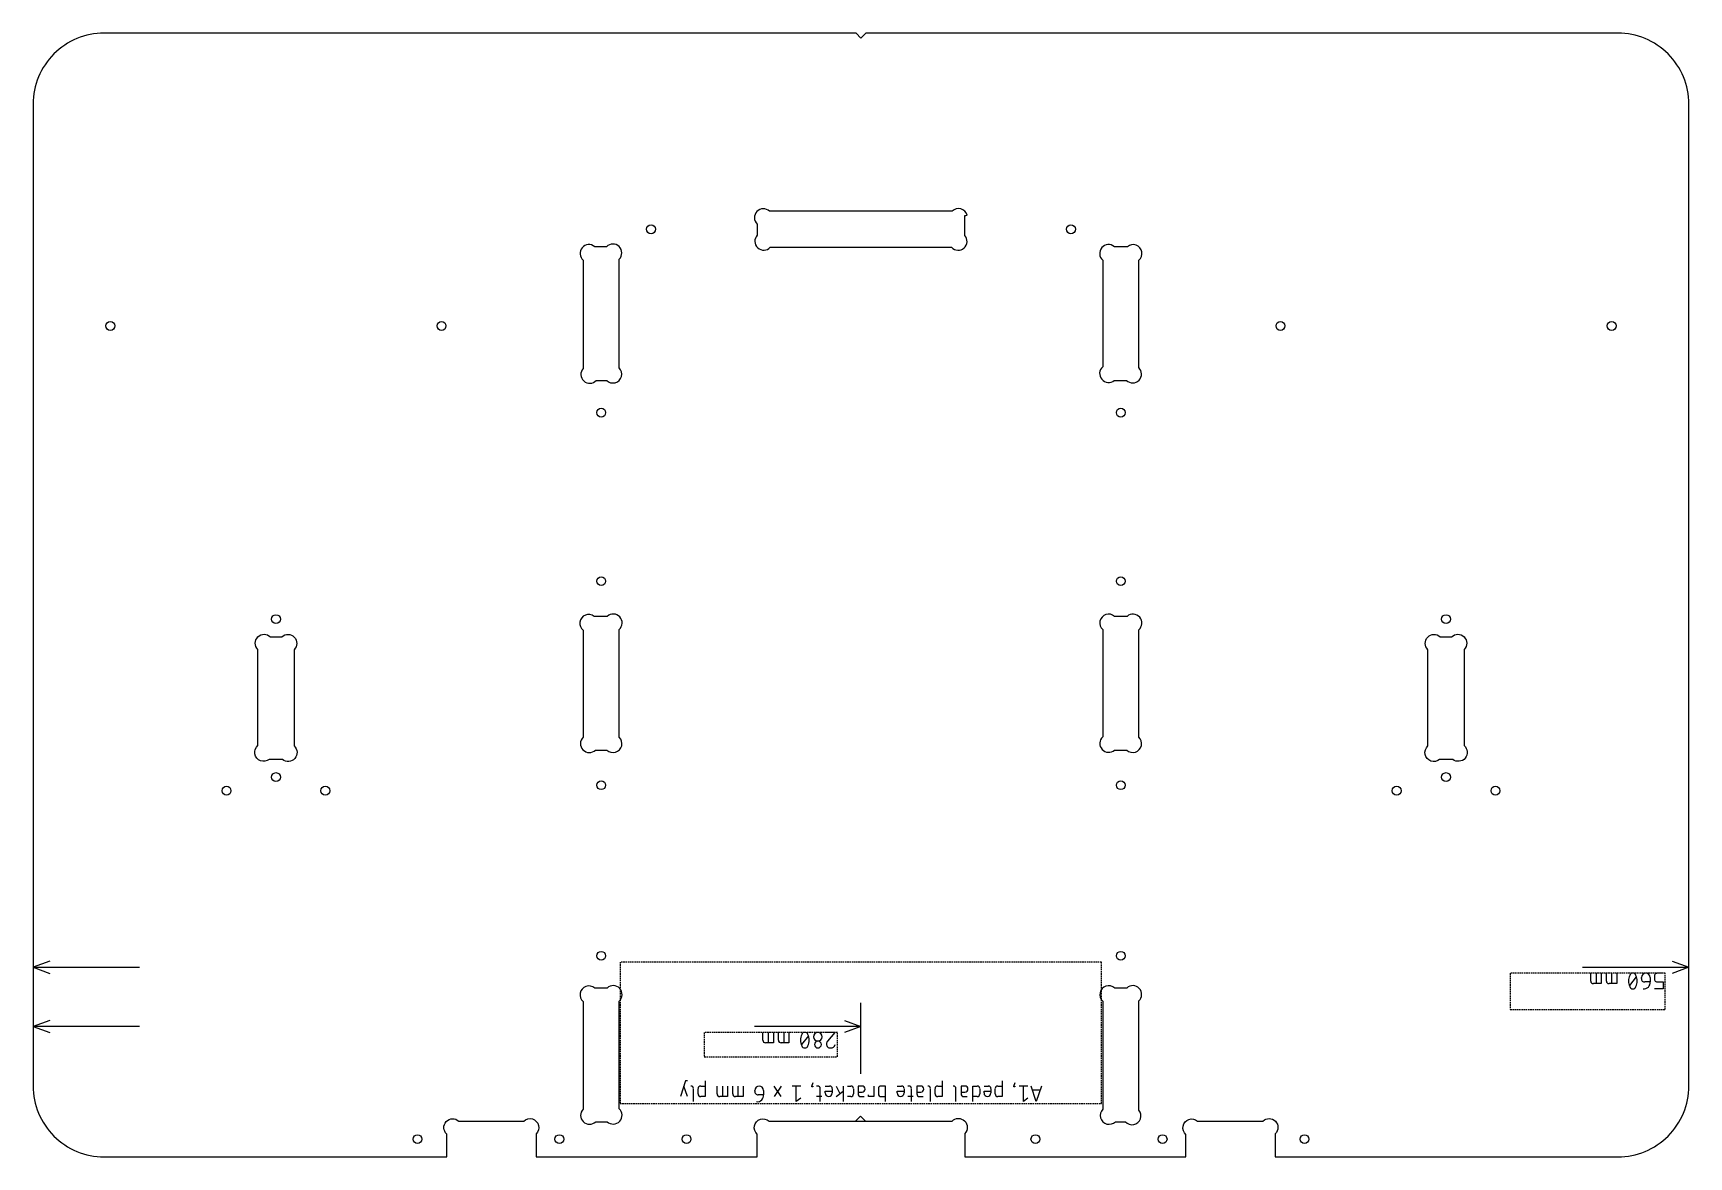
# Model space of a CAD drawing. Header units: millimetres. Extents: x -1192 to -632, y -391 to -11.
import ezdxf

# ---------------------------------------------------------------- set-up
doc = ezdxf.new("R2010")
doc.units = ezdxf.units.MM
doc.linetypes.add('DASHED', pattern=[0.75, 0.5, -0.25])
doc.layers.get('0').update_dxf_attribs({"linetype": 'CONTINUOUS'})
doc.layers.add('1', color=7, linetype='DASHED')

msp = doc.modelspace()

# ---------------------------------------------------------------- linework, layer by layer
for p, q in [((-1185.97, -324.71), (-1191.61, -326.76)), ((-637.24, -324.71), (-631.61, -326.76)), ((-1191.61, -326.76), (-1155.61, -326.76)), ((-1191.61, -326.76), (-1185.97, -328.82)), ((-667.61, -326.76), (-631.61, -326.76)), ((-664.76, -331.4), (-664.76, -328.76)), ((-663.01, -328.76), (-663.01, -332.27)), ((-661.25, -328.76), (-661.25, -332.27)), ((-659.5, -331.4), (-659.5, -328.76)), ((-657.74, -328.76), (-657.74, -332.27)), ((-655.99, -328.76), (-655.99, -332.27)), ((-649.4, -329.93), (-651.74, -332.86)), ((-647.65, -330.52), (-647.65, -330.23)), ((-644.72, -330.23), (-644.72, -331.69)), ((-643.26, -329.93), (-643.26, -330.52)), ((-640.34, -328.76), (-642.09, -328.76)), ((-631.61, -326.76), (-637.24, -328.82)), ((-661.25, -332.27), (-663.88, -332.27)), ((-655.99, -332.27), (-658.62, -332.27)), ((-644.72, -331.69), (-646.48, -331.69)), ((-640.34, -334.03), (-643.26, -334.03)), ((-642.09, -331.69), (-640.34, -331.69)), ((-640.34, -331.69), (-640.34, -334.03)), ((-911.61, -362.76), (-911.61, -338.76)), ((-1185.97, -344.71), (-1191.61, -346.76)), ((-1155.61, -346.76), (-1191.61, -346.76)), ((-1191.61, -346.76), (-1185.97, -348.82)), ((-911.61, -346.76), (-947.61, -346.76)), ((-917.24, -344.71), (-911.61, -346.76)), ((-911.61, -346.76), (-917.24, -348.82)), ((-944.76, -351.4), (-944.76, -348.76)), ((-941.25, -352.27), (-943.88, -352.27)), ((-943.01, -348.76), (-943.01, -352.27)), ((-941.25, -348.76), (-941.25, -352.27)), ((-939.5, -351.4), (-939.5, -348.76)), ((-935.99, -352.27), (-938.62, -352.27)), ((-937.74, -348.76), (-937.74, -352.27)), ((-935.99, -348.76), (-935.99, -352.27)), ((-929.4, -349.93), (-931.74, -352.86)), ((-920.34, -348.76), (-923.26, -348.76)), ((-922.82, -351.69), (-920.34, -348.76)), ((-970.92, -365.16), (-972.67, -370.43)), ((-970.33, -370.43), (-971.5, -366.92)), ((-970.33, -365.16), (-970.92, -365.16)), ((-968.28, -372.18), (-968.28, -367.8)), ((-966.68, -369.55), (-966.68, -367.8)), ((-965.8, -366.92), (-964.34, -366.92)), ((-964.34, -365.16), (-964.34, -370.43)), ((-960.24, -369.55), (-960.24, -366.92)), ((-958.49, -366.92), (-958.49, -370.43)), ((-956.73, -366.92), (-956.73, -370.43)), ((-954.98, -369.55), (-954.98, -366.92)), ((-953.22, -366.92), (-953.22, -370.43)), ((-951.47, -366.92), (-951.47, -370.43)), ((-947.52, -368.67), (-947.52, -368.38)), ((-944.59, -368.38), (-944.59, -369.84)), ((-938.6, -366.92), (-940.94, -370.43)), ((-938.6, -370.43), (-940.94, -366.92)), ((-932.01, -366.92), (-934.94, -366.92)), ((-933.48, -372.18), (-933.48, -366.92)), ((-928.21, -366.92), (-927.77, -365.75)), ((-928.21, -366.92), (-927.92, -366.92)), ((-928.21, -367.21), (-928.21, -366.92)), ((-927.92, -367.21), (-928.21, -367.21)), ((-927.92, -366.92), (-927.92, -367.21)), ((-926.31, -366.92), (-926.6, -366.92)), ((-925.43, -372.18), (-925.43, -367.8)), ((-923.68, -366.92), (-922.22, -366.92)), ((-923.68, -369.26), (-923.68, -368.67)), ((-923.68, -368.67), (-921.34, -368.67)), ((-921.34, -367.8), (-921.34, -369.26)), ((-920.02, -366.92), (-918.71, -369.41)), ((-920.02, -370.43), (-917.68, -368.67)), ((-917.68, -366.92), (-917.68, -372.18)), ((-916.22, -366.92), (-915.05, -366.92)), ((-914.17, -367.8), (-914.17, -369.55)), ((-911.25, -366.92), (-912.56, -366.92)), ((-912.56, -366.92), (-912.56, -369.55)), ((-912.56, -368.97), (-911.25, -368.97)), ((-907.3, -366.92), (-907.3, -370.43)), ((-905.69, -367.8), (-905.69, -369.55)), ((-903.35, -366.92), (-904.81, -366.92)), ((-903.35, -372.18), (-903.35, -366.92)), ((-899.4, -366.92), (-897.94, -366.92)), ((-899.4, -369.26), (-899.4, -368.67)), ((-899.4, -368.67), (-897.06, -368.67)), ((-897.06, -367.8), (-897.06, -369.26)), ((-895.45, -366.92), (-895.74, -366.92)), ((-894.57, -372.18), (-894.57, -367.8)), ((-891.36, -366.92), (-892.67, -366.92)), ((-892.67, -366.92), (-892.67, -369.55)), ((-892.67, -368.97), (-891.36, -368.97)), ((-888.14, -372.18), (-888.14, -367.8)), ((-886.53, -369.55), (-886.53, -367.8)), ((-885.65, -366.92), (-884.19, -366.92)), ((-884.19, -365.16), (-884.19, -370.43)), ((-879.51, -372.18), (-879.51, -367.8)), ((-876.44, -366.92), (-877.76, -366.92)), ((-877.76, -366.92), (-877.76, -369.55)), ((-877.76, -368.97), (-876.44, -368.97)), ((-873.81, -372.18), (-873.81, -366.92)), ((-873.81, -366.92), (-872.34, -366.92)), ((-871.47, -367.8), (-871.47, -369.55)), ((-870, -366.92), (-868.54, -366.92)), ((-870, -369.26), (-870, -368.67)), ((-870, -368.67), (-867.66, -368.67)), ((-867.66, -367.8), (-867.66, -369.26)), ((-866.2, -369.55), (-866.2, -367.8)), ((-865.32, -366.92), (-863.86, -366.92)), ((-863.86, -365.16), (-863.86, -370.43)), ((-859.91, -366.92), (-859.47, -365.75)), ((-859.91, -366.92), (-859.62, -366.92)), ((-859.91, -367.21), (-859.91, -366.92)), ((-859.62, -367.21), (-859.91, -367.21)), ((-859.62, -366.92), (-859.62, -367.21)), ((-855.23, -366.92), (-858.16, -366.92)), ((-856.7, -372.18), (-856.7, -366.92)), ((-852.31, -372.18), (-854.06, -366.92)), ((-853.62, -368.24), (-850.99, -368.24)), ((-850.55, -366.92), (-852.31, -372.18)), ((-964.34, -370.43), (-965.8, -370.43)), ((-956.73, -370.43), (-959.36, -370.43)), ((-951.47, -370.43), (-954.1, -370.43)), ((-944.59, -369.84), (-946.35, -369.84)), ((-932.01, -371.01), (-933.48, -372.18)), ((-924.85, -370.43), (-926.6, -370.43)), ((-915.05, -370.43), (-916.22, -370.43)), ((-911.69, -370.43), (-910.52, -370.43)), ((-909.05, -370.43), (-909.05, -369.84)), ((-907.3, -370.43), (-909.05, -370.43)), ((-904.81, -370.43), (-903.35, -370.43)), ((-893.99, -370.43), (-895.74, -370.43)), ((-891.8, -370.43), (-890.63, -370.43)), ((-884.19, -370.43), (-885.65, -370.43)), ((-876.88, -370.43), (-875.71, -370.43)), ((-872.34, -370.43), (-873.81, -370.43)), ((-863.86, -370.43), (-865.32, -370.43)), ((-855.23, -371.01), (-856.7, -372.18)), ((-942.71, -378.76), (-880.8, -378.76))]:
    msp.add_line(p, q)
for points in [[(-911.61, -12.52), (-913.26, -10.86), (-1167.61, -10.86, 0.414214), (-1191.61, -34.86), (-1191.61, -366.86, 0.414214), (-1167.61, -390.86), (-1051.71, -390.86), (-1051.71, -383.19, -1), (-1047.65, -378.76), (-1025.66, -378.76, -1), (-1021.51, -383.1), (-1021.51, -390.86), (-946.71, -390.86), (-946.71, -383.24, -1), (-942.71, -378.76), (-913.42, -378.76), (-911.76, -377.11), (-910.1, -378.76), (-880.8, -378.76, -1), (-876.51, -382.95), (-876.51, -390.86), (-801.71, -390.86), (-801.71, -383.3, -1), (-797.78, -378.76), (-775.67, -378.76, -1), (-771.51, -383.08), (-771.51, -390.86), (-655.61, -390.86, 0.414214), (-631.61, -366.86), (-631.61, -34.86, 0.414214), (-655.61, -10.86), (-909.95, -10.86)], [(-942.57, -71.09, 1), (-946.71, -75.44), (-946.71, -79.22, 1), (-942.3, -83.29), (-880.98, -83.29, 1), (-876.51, -79.29), (-876.51, -72.59, 0.135059), (-875.74, -72.38, 0.568459), (-880.73, -71.09)], [(-1001.66, -83.09, 1), (-1005.57, -87.65), (-1005.57, -124.25, 1), (-1001.14, -128.29), (-997.62, -128.29, 1), (-993.37, -124.06), (-993.37, -87.29, 1), (-997.66, -83.09)], [(-817.64, -87.68, 1), (-821.51, -83.09), (-825.91, -83.09, 1), (-829.84, -87.63), (-829.84, -123.71, 1), (-825.97, -128.29), (-821.82, -128.29, 1), (-817.64, -123.99)], [(-1005.57, -248.98, 1), (-1001.4, -253.29), (-997.54, -253.29, 1), (-993.37, -248.98), (-993.37, -212.52, 1), (-997.42, -208.09), (-1001.86, -208.09, 1), (-1005.57, -212.81)], [(-821.73, -253.29, 1), (-817.64, -248.91), (-817.64, -212.62, 1), (-821.58, -208.09), (-825.85, -208.09, 1), (-829.84, -212.57), (-829.84, -248.83, 1), (-825.83, -253.29)], [(-1111.36, -215.02), (-1107.51, -215.02, -1), (-1103.37, -219.36), (-1103.37, -251.91, -1), (-1107.3, -256.44), (-1111.77, -256.44, -1), (-1115.57, -251.8), (-1115.57, -219.29, -1)], [(-711.45, -256.44), (-715.91, -256.44, -1), (-719.84, -251.91), (-719.84, -219.36, -1), (-715.7, -215.02), (-711.85, -215.02, -1), (-707.64, -219.29), (-707.64, -251.8, -1)], [(-993.37, -338.16, 1), (-997.45, -333.76), (-1001.68, -333.76, 1), (-1005.57, -338.33), (-1005.57, -374.71, 1), (-1001.34, -378.96), (-997.46, -378.96, 1), (-993.37, -374.57)], [(-817.64, -338.14, 1), (-821.74, -333.76), (-825.81, -333.76, 1), (-829.84, -338.21), (-829.84, -374.75, 1), (-825.57, -378.96), (-822.18, -378.96, 1), (-817.64, -375.04)]]:
    msp.add_lwpolyline(points, format="xyb", close=True)
for centre in [(-982.61, -77.19), (-840.61, -77.19), (-1165.47, -109.88), (-1053.47, -109.88), (-769.74, -109.88), (-657.74, -109.88), (-999.47, -139.19), (-823.74, -139.19), (-999.47, -196.19), (-823.74, -196.19), (-1109.47, -209.02), (-713.74, -209.02), (-1109.47, -262.44), (-713.74, -262.44), (-1126.18, -267.04), (-1092.76, -267.04), (-999.47, -265.19), (-823.74, -265.19), (-730.45, -267.04), (-697.03, -267.04), (-999.47, -322.86), (-823.74, -322.86), (-1061.61, -384.86), (-1013.61, -384.86), (-970.61, -384.86), (-852.61, -384.86), (-809.61, -384.86), (-761.61, -384.86)]:
    msp.add_circle(centre, 1.5)
for centre, radius, start, end in [((-648.53, -331.2), 3.51, 150.8715, 183.1392), ((-650.69, -329.68), 0.923, 82.5585, 168.5169), ((-650.45, -329.68), 0.923, 11.4831, 97.4415), ((-652.62, -331.2), 3.51, -3.1392, 29.1285), ((-646.19, -330.23), 1.46, 0, 180), ((-642.23, -329.79), 1.04, 82.2314, 187.7686), ((-663.99, -331.5), 0.779, 172.2314, 277.7686), ((-658.72, -331.5), 0.779, 172.2314, 277.7686), ((-648.53, -331.59), 3.51, 176.8607, 209.1285), ((-650.69, -333.11), 0.923, 191.4831, 277.4415), ((-650.45, -333.11), 0.923, 262.5585, 348.5169), ((-652.62, -331.59), 3.51, -29.1285, 3.1392), ((-646.62, -330.66), 1.04, 172.2314, 277.7686), ((-646.78, -331.97), 2.08, -97.7686, 7.7686), ((-642.23, -330.66), 1.04, 172.2314, 277.7686), ((-943.99, -351.5), 0.779, 172.2314, 277.7686), ((-938.72, -351.5), 0.779, 172.2314, 277.7686), ((-928.53, -351.2), 3.51, 150.8715, 183.1392), ((-928.53, -351.59), 3.51, 176.8607, 209.1285), ((-930.69, -349.68), 0.923, 82.5585, 168.5169), ((-930.45, -349.68), 0.923, 11.4831, 97.4415), ((-932.62, -351.2), 3.51, -3.1392, 29.1285), ((-932.62, -351.59), 3.51, -29.1285, 3.1392), ((-926.19, -350.23), 1.46, 0, 180), ((-926.19, -350.23), 1.46, -180, 0), ((-926.19, -352.86), 1.17, 0, 180), ((-922.09, -352.61), 1.18, 128.5167, 185.0861), ((-922.1, -352.87), 1.17, 172.2314, 277.7686), ((-930.69, -353.11), 0.923, 191.4831, 277.4415), ((-930.45, -353.11), 0.923, 262.5585, 348.5169), ((-926.19, -352.86), 1.17, -180, 0), ((-921.77, -352.58), 1.46, 263.0482, 349.0066), ((-969.06, -367.69), 0.779, -7.7686, 97.7686), ((-965.9, -367.69), 0.779, 82.2314, 187.7686), ((-965.9, -369.66), 0.779, 172.2314, 277.7686), ((-959.47, -369.66), 0.779, 172.2314, 277.7686), ((-954.2, -369.66), 0.779, 172.2314, 277.7686), ((-946.49, -368.81), 1.04, 172.2314, 277.7686), ((-946.05, -368.38), 1.46, 0, 180), ((-926.21, -367.69), 0.779, -7.7686, 97.7686), ((-922.51, -369.26), 1.17, -180, 0), ((-922.11, -367.69), 0.779, -7.7686, 97.7686), ((-914.94, -367.69), 0.779, -7.7686, 97.7686), ((-914.94, -369.66), 0.779, -97.7686, 7.7686), ((-911.79, -369.66), 0.779, 172.2314, 277.7686), ((-911.25, -367.94), 1.02, -90, 90), ((-904.92, -367.69), 0.779, 82.2314, 187.7686), ((-904.92, -369.66), 0.779, 172.2314, 277.7686), ((-898.23, -369.26), 1.17, -180, 0), ((-897.83, -367.69), 0.779, -7.7686, 97.7686), ((-895.35, -367.69), 0.779, -7.7686, 97.7686), ((-891.9, -369.66), 0.779, 172.2314, 277.7686), ((-891.36, -367.94), 1.02, -90, 90), ((-888.91, -367.69), 0.779, -7.7686, 97.7686), ((-885.76, -367.69), 0.779, 82.2314, 187.7686), ((-885.76, -369.66), 0.779, 172.2314, 277.7686), ((-880.28, -367.69), 0.779, -7.7686, 97.7686), ((-876.98, -369.66), 0.779, 172.2314, 277.7686), ((-876.44, -367.94), 1.02, -90, 90), ((-872.24, -367.69), 0.779, -7.7686, 97.7686), ((-872.24, -369.66), 0.779, -97.7686, 7.7686), ((-868.83, -369.26), 1.17, -180, 0), ((-868.44, -367.69), 0.779, -7.7686, 97.7686), ((-865.43, -367.69), 0.779, 82.2314, 187.7686), ((-865.43, -369.66), 0.779, 172.2314, 277.7686), ((-946.65, -370.13), 2.08, -97.7686, 7.7686)]:
    msp.add_arc(centre, radius, start, end)
at = {"layer": '1'}
for p, q in [((-830.26, -325), (-993.11, -325)), ((-993.11, -325), (-993.11, -372.76)), ((-830.26, -372.76), (-830.26, -325)), ((-639.61, -328.76), (-692, -328.76)), ((-692, -328.76), (-692, -341)), ((-639.61, -341), (-639.61, -328.76)), ((-692, -341), (-639.61, -341)), ((-919.61, -348.76), (-964.61, -348.76)), ((-964.61, -348.76), (-964.61, -357)), ((-919.61, -357), (-919.61, -348.76)), ((-964.61, -357), (-919.61, -357)), ((-993.11, -372.76), (-830.26, -372.76))]:
    msp.add_line(p, q, dxfattribs=at)

doc.saveas('drawing.dxf')
